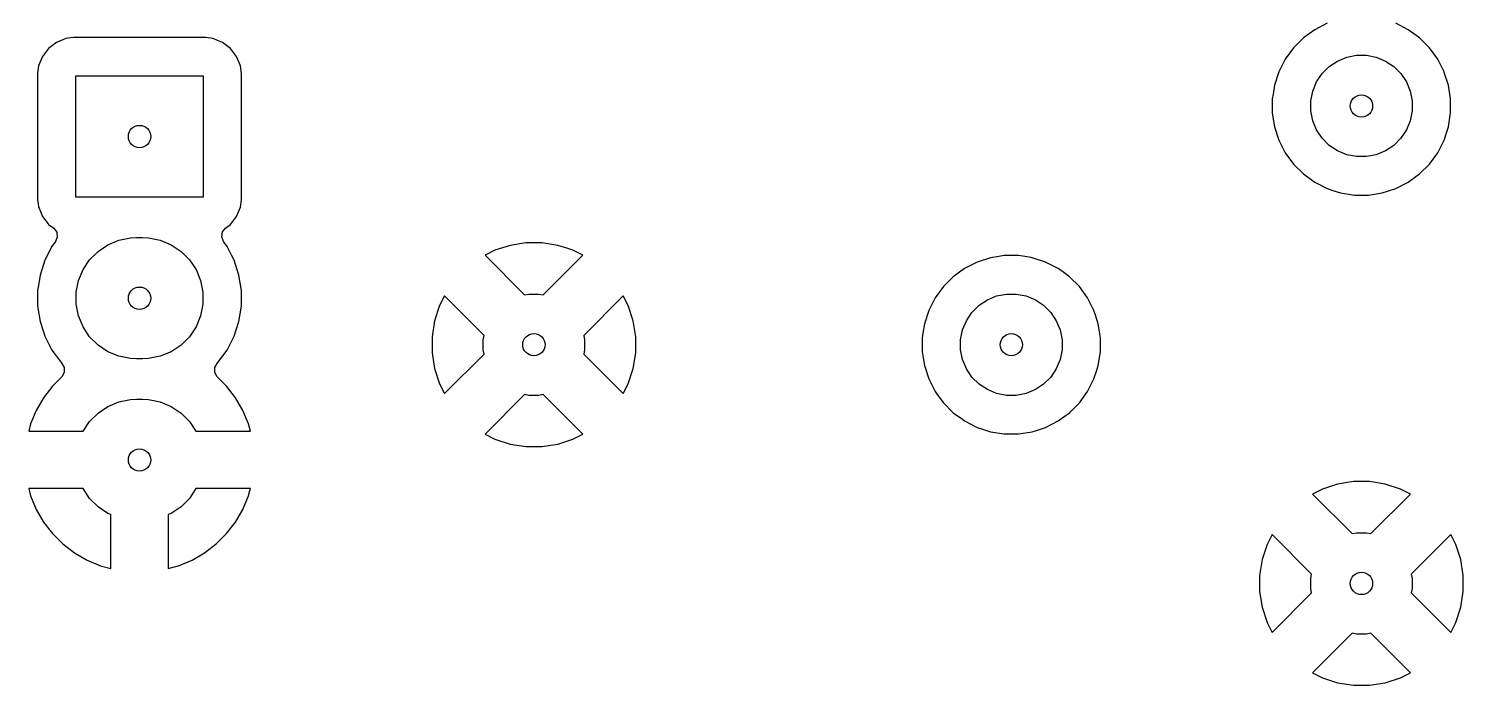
# Model space of a CAD drawing. Extents: x 2.78 to 5.89, y -4.63 to -2.07.
# Drawn here: x 3.498 to 4.385, y -3.783 to -3.377 of the extents above; entities that cross this region are included whole.
import ezdxf

# ---------------------------------------------------------------- set-up
doc = ezdxf.new("R2010")
doc.units = 0
doc.header["$MEASUREMENT"] = 0
doc.layers.add('BLACK', color=7, linetype='CONTINUOUS')

msp = doc.modelspace()

# ---------------------------------------------------------------- linework, layer by layer
at = {"layer": 'BLACK', "linetype": 'CONTINUOUS'}
for p, q in [((4.29328, -3.37769), (4.28626, -3.38279)), ((4.30101, -3.37375), (4.29328, -3.37769)), ((4.29328, -3.37769), (4.29328, -3.37769)), ((4.35108, -3.37769), (4.34334, -3.37375)), ((4.35459, -3.38024), (4.35108, -3.37769)), ((4.35108, -3.37769), (4.35108, -3.37769)), ((4.3581, -3.38279), (4.35459, -3.38024)), ((3.51518, -3.3856), (3.51024, -3.38939)), ((3.52093, -3.38321), (3.51518, -3.3856)), ((3.52555, -3.38261), (3.52093, -3.38321)), ((3.60739, -3.38261), (3.52555, -3.38261)), ((3.61201, -3.38321), (3.60739, -3.38261)), ((3.61462, -3.38429), (3.61201, -3.38321)), ((3.61201, -3.38321), (3.61201, -3.38321)), ((3.61201, -3.38321), (3.61201, -3.38321)), ((3.61201, -3.38321), (3.61201, -3.38321)), ((3.61776, -3.3856), (3.61462, -3.38429)), ((3.6227, -3.38939), (3.61776, -3.3856)), ((3.61776, -3.3856), (3.61776, -3.3856)), ((4.28012, -3.38893), (4.27502, -3.39595)), ((4.28626, -3.38279), (4.28012, -3.38893)), ((4.28012, -3.38893), (4.28012, -3.38893)), ((4.28626, -3.38279), (4.28626, -3.38279)), ((4.36424, -3.38893), (4.3581, -3.38279)), ((4.36934, -3.39595), (4.36424, -3.38893)), ((3.50645, -3.39432), (3.50407, -3.40008)), ((3.51024, -3.38939), (3.50645, -3.39432)), ((3.51024, -3.38939), (3.51024, -3.38939)), ((3.62649, -3.39432), (3.6227, -3.38939)), ((3.62887, -3.40008), (3.62649, -3.39432)), ((4.27502, -3.39595), (4.27108, -3.40368)), ((4.27502, -3.39595), (4.27502, -3.39595)), ((4.3022, -3.4005), (4.30733, -3.39707)), ((4.30733, -3.39707), (4.31304, -3.39471)), ((4.31304, -3.39471), (4.31909, -3.3935)), ((4.31909, -3.3935), (4.32527, -3.3935)), ((4.32527, -3.3935), (4.33132, -3.39471)), ((4.33132, -3.39471), (4.33703, -3.39707)), ((4.33703, -3.39707), (4.34216, -3.4005)), ((4.37328, -3.40368), (4.36934, -3.39595)), ((3.50407, -3.40008), (3.50346, -3.4047)), ((3.50346, -3.4047), (3.50346, -3.4828)), ((3.5271, -3.48125), (3.5271, -3.40625)), ((3.5271, -3.40625), (3.60584, -3.40625)), ((3.60584, -3.40625), (3.60584, -3.48125)), ((3.62948, -3.4047), (3.62887, -3.40008)), ((3.62948, -3.42051), (3.62948, -3.4047)), ((4.27108, -3.40368), (4.2684, -3.41194)), ((4.2944, -3.41), (4.29783, -3.40487)), ((4.29783, -3.40487), (4.3022, -3.4005)), ((4.34216, -3.4005), (4.34653, -3.40487)), ((4.34653, -3.40487), (4.34996, -3.41)), ((4.37361, -3.4047), (4.37328, -3.40368)), ((4.37596, -3.41194), (4.37361, -3.4047)), ((4.2684, -3.41194), (4.26749, -3.41765)), ((4.29083, -3.42176), (4.29204, -3.41571)), ((4.29204, -3.41571), (4.2944, -3.41)), ((4.34996, -3.41), (4.35232, -3.41571)), ((4.35232, -3.41571), (4.35352, -3.42176)), ((4.37732, -3.42051), (4.37596, -3.41194)), ((4.37596, -3.41194), (4.37596, -3.41194)), ((4.37596, -3.41194), (4.37596, -3.41194)), ((3.62948, -3.4828), (3.62948, -3.42051)), ((4.26749, -3.41765), (4.26704, -3.42051)), ((4.26704, -3.42051), (4.26704, -3.42919)), ((4.29083, -3.42794), (4.29083, -3.42176)), ((4.35352, -3.42176), (4.35352, -3.42794)), ((4.37732, -3.42919), (4.37732, -3.42051)), ((4.26704, -3.42919), (4.26764, -3.433)), ((4.26764, -3.433), (4.2684, -3.43776)), ((4.29204, -3.43399), (4.29083, -3.42794)), ((4.35352, -3.42794), (4.35232, -3.43399)), ((4.37596, -3.43776), (4.37732, -3.42919)), ((4.2684, -3.43776), (4.27108, -3.44601)), ((4.2944, -3.4397), (4.29204, -3.43399)), ((4.29783, -3.44483), (4.2944, -3.4397)), ((4.34996, -3.4397), (4.34653, -3.44483)), ((4.35232, -3.43399), (4.34996, -3.4397)), ((4.37328, -3.44601), (4.37493, -3.44093)), ((4.37493, -3.44093), (4.37596, -3.43776)), ((4.37596, -3.43776), (4.37596, -3.43776)), ((4.27108, -3.44601), (4.27502, -3.45375)), ((4.3022, -3.4492), (4.29783, -3.44483)), ((4.30733, -3.45263), (4.3022, -3.4492)), ((4.34216, -3.4492), (4.33703, -3.45263)), ((4.34653, -3.44483), (4.34216, -3.4492)), ((4.36934, -3.45375), (4.37328, -3.44601)), ((4.27502, -3.45375), (4.27502, -3.45375)), ((4.27502, -3.45375), (4.28012, -3.46077)), ((4.31304, -3.45499), (4.30733, -3.45263)), ((4.31909, -3.45619), (4.31304, -3.45499)), ((4.32527, -3.45619), (4.31909, -3.45619)), ((4.33132, -3.45499), (4.32527, -3.45619)), ((4.33703, -3.45263), (4.33132, -3.45499)), ((4.36424, -3.46077), (4.36934, -3.45375)), ((4.28012, -3.46077), (4.28626, -3.46691)), ((4.28626, -3.46691), (4.29189, -3.471)), ((4.35108, -3.47201), (4.3581, -3.46691)), ((4.3581, -3.46691), (4.36424, -3.46077)), ((4.29189, -3.471), (4.29328, -3.47201)), ((4.29328, -3.47201), (4.29328, -3.47201)), ((4.29328, -3.47201), (4.29328, -3.47201)), ((4.29328, -3.47201), (4.30101, -3.47595)), ((4.30101, -3.47595), (4.30444, -3.47706)), ((4.30444, -3.47706), (4.30927, -3.47863)), ((4.33509, -3.47863), (4.33826, -3.4776)), ((4.33826, -3.4776), (4.34334, -3.47595)), ((4.34334, -3.47595), (4.35108, -3.47201)), ((3.50346, -3.4828), (3.50375, -3.48499)), ((3.50375, -3.48499), (3.50407, -3.48742)), ((3.60584, -3.48125), (3.5271, -3.48125)), ((3.62887, -3.48742), (3.62948, -3.4828)), ((4.30927, -3.47863), (4.30927, -3.47863)), ((4.30927, -3.47863), (4.30927, -3.47863)), ((4.30927, -3.47863), (4.31784, -3.47999)), ((4.31784, -3.47999), (4.31784, -3.47999)), ((4.31784, -3.47999), (4.32652, -3.47999)), ((4.32652, -3.47999), (4.33509, -3.47863)), ((4.32652, -3.47999), (4.32652, -3.47999)), ((4.33509, -3.47863), (4.33509, -3.47863)), ((4.33509, -3.47863), (4.33509, -3.47863)), ((3.50407, -3.48742), (3.50433, -3.48806)), ((3.50433, -3.48806), (3.50645, -3.49317)), ((3.50645, -3.49317), (3.50989, -3.49765)), ((3.6227, -3.49811), (3.62649, -3.49317)), ((3.62649, -3.49317), (3.62887, -3.48742)), ((3.50989, -3.49765), (3.51024, -3.49811)), ((3.51024, -3.49811), (3.51337, -3.50051)), ((3.51337, -3.50051), (3.51337, -3.50051)), ((3.51337, -3.50051), (3.51522, -3.50292)), ((3.51522, -3.50292), (3.51562, -3.50593)), ((3.6173, -3.50578), (3.61778, -3.50278)), ((3.61778, -3.50278), (3.61957, -3.50051)), ((3.61957, -3.50051), (3.6227, -3.49811)), ((3.51231, -3.5117), (3.50794, -3.52028)), ((3.51455, -3.50862), (3.51231, -3.5117)), ((3.51231, -3.5117), (3.51231, -3.5117)), ((3.51562, -3.50593), (3.51455, -3.50862)), ((3.54081, -3.51476), (3.54692, -3.51067)), ((3.54692, -3.51067), (3.55371, -3.50786)), ((3.55371, -3.50786), (3.56092, -3.50643)), ((3.56092, -3.50643), (3.5646, -3.50625)), ((3.5646, -3.50625), (3.56834, -3.50625)), ((3.56834, -3.50625), (3.57202, -3.50643)), ((3.57202, -3.50643), (3.57923, -3.50786)), ((3.57923, -3.50786), (3.58602, -3.51067)), ((3.58602, -3.51067), (3.59213, -3.51476)), ((3.61839, -3.50862), (3.6173, -3.50578)), ((3.62063, -3.5117), (3.61839, -3.50862)), ((3.62343, -3.5172), (3.62063, -3.5117)), ((3.79562, -3.51105), (3.78619, -3.51411)), ((3.80541, -3.50949), (3.79562, -3.51105)), ((3.79562, -3.51105), (3.79562, -3.51105)), ((3.81533, -3.50949), (3.80541, -3.50949)), ((3.82512, -3.51105), (3.81533, -3.50949)), ((3.83077, -3.51288), (3.82512, -3.51105)), ((3.82512, -3.51105), (3.82512, -3.51105)), ((3.83455, -3.51411), (3.83077, -3.51288)), ((3.50794, -3.52028), (3.50496, -3.52943)), ((3.50794, -3.52028), (3.50794, -3.52028)), ((3.53153, -3.52607), (3.53561, -3.51996)), ((3.53561, -3.51996), (3.54081, -3.51476)), ((3.59213, -3.51476), (3.59733, -3.51996)), ((3.59733, -3.51996), (3.60141, -3.52607)), ((3.625, -3.52028), (3.62343, -3.5172)), ((3.62798, -3.52943), (3.625, -3.52028)), ((3.78619, -3.51411), (3.78013, -3.5172)), ((3.78013, -3.5172), (3.80461, -3.54167)), ((3.78013, -3.5172), (3.78013, -3.5172)), ((3.78619, -3.51411), (3.78619, -3.51411)), ((3.81613, -3.54167), (3.8406, -3.5172)), ((3.8406, -3.5172), (3.83455, -3.51411)), ((3.83455, -3.51411), (3.83455, -3.51411)), ((4.08448, -3.52139), (4.07674, -3.52533)), ((4.09273, -3.51871), (4.08448, -3.52139)), ((4.09788, -3.51789), (4.09273, -3.51871)), ((4.1013, -3.51735), (4.09788, -3.51789)), ((4.10998, -3.51735), (4.1013, -3.51735)), ((4.1179, -3.5186), (4.10998, -3.51735)), ((4.11855, -3.51871), (4.1179, -3.5186)), ((4.12681, -3.52139), (4.11855, -3.51871)), ((4.13454, -3.52533), (4.12681, -3.52139)), ((3.50496, -3.52943), (3.50394, -3.53587)), ((3.52871, -3.53286), (3.53153, -3.52607)), ((3.60141, -3.52607), (3.60423, -3.53286)), ((3.62948, -3.53893), (3.62798, -3.52943)), ((4.06972, -3.53043), (4.06359, -3.53657)), ((4.07674, -3.52533), (4.06972, -3.53043)), ((4.06972, -3.53043), (4.06972, -3.53043)), ((4.07674, -3.52533), (4.07674, -3.52533)), ((4.13805, -3.52788), (4.13454, -3.52533)), ((4.13454, -3.52533), (4.13454, -3.52533)), ((4.14156, -3.53043), (4.13805, -3.52788)), ((4.1477, -3.53657), (4.14156, -3.53043)), ((3.50394, -3.53587), (3.50346, -3.53893)), ((3.50346, -3.53893), (3.50346, -3.54856)), ((3.52728, -3.54007), (3.52871, -3.53286)), ((3.52728, -3.54742), (3.52728, -3.54007)), ((3.60423, -3.53286), (3.60566, -3.54007)), ((3.60566, -3.54007), (3.60566, -3.54742)), ((3.62948, -3.54856), (3.62948, -3.53893)), ((4.06359, -3.53657), (4.05849, -3.54359)), ((4.06359, -3.53657), (4.06359, -3.53657)), ((4.1528, -3.54359), (4.1477, -3.53657)), ((3.50346, -3.54856), (3.50366, -3.5498)), ((3.52871, -3.55463), (3.52728, -3.54742)), ((3.60566, -3.54742), (3.60423, -3.55463)), ((3.62798, -3.55806), (3.62948, -3.54856)), ((3.75199, -3.54831), (3.74893, -3.55774)), ((3.75508, -3.54225), (3.75199, -3.54831)), ((3.75199, -3.54831), (3.75199, -3.54831)), ((3.77955, -3.56673), (3.75508, -3.54225)), ((3.75508, -3.54225), (3.75508, -3.54225)), ((3.80461, -3.54167), (3.80728, -3.54114)), ((3.80728, -3.54114), (3.81345, -3.54114)), ((3.81345, -3.54114), (3.81613, -3.54167)), ((3.86566, -3.54225), (3.84118, -3.56673)), ((3.86874, -3.54831), (3.86566, -3.54225)), ((3.87181, -3.55774), (3.86874, -3.54831)), ((4.05849, -3.54359), (4.05455, -3.55132)), ((4.05849, -3.54359), (4.05849, -3.54359)), ((4.0813, -3.55251), (4.08566, -3.54814)), ((4.08566, -3.54814), (4.0908, -3.54471)), ((4.0908, -3.54471), (4.0965, -3.54235)), ((4.0965, -3.54235), (4.10256, -3.54114)), ((4.10256, -3.54114), (4.10873, -3.54114)), ((4.10873, -3.54114), (4.11479, -3.54235)), ((4.11479, -3.54235), (4.12049, -3.54471)), ((4.12049, -3.54471), (4.12562, -3.54814)), ((4.12562, -3.54814), (4.12999, -3.55251)), ((4.15674, -3.55132), (4.1528, -3.54359)), ((3.50366, -3.5498), (3.50496, -3.55806)), ((3.53153, -3.56142), (3.52871, -3.55463)), ((3.60423, -3.55463), (3.60141, -3.56142)), ((3.74893, -3.55774), (3.74738, -3.56753)), ((3.74893, -3.55774), (3.74893, -3.55774)), ((3.87336, -3.56753), (3.87181, -3.55774)), ((4.05455, -3.55132), (4.05186, -3.55958)), ((4.0755, -3.56334), (4.07787, -3.55764)), ((4.07787, -3.55764), (4.0813, -3.55251)), ((4.12999, -3.55251), (4.13342, -3.55764)), ((4.13342, -3.55764), (4.13578, -3.56334)), ((4.15765, -3.55413), (4.15674, -3.55132)), ((4.15942, -3.55958), (4.15765, -3.55413)), ((3.50496, -3.55806), (3.50708, -3.56457)), ((3.50708, -3.56457), (3.50794, -3.56722)), ((3.53561, -3.56754), (3.53153, -3.56142)), ((3.60141, -3.56142), (3.59733, -3.56754)), ((3.625, -3.56722), (3.62798, -3.55806)), ((3.77902, -3.5694), (3.77955, -3.56673)), ((3.84118, -3.56673), (3.84171, -3.5694)), ((4.05096, -3.56529), (4.05051, -3.56815)), ((4.05186, -3.55958), (4.05096, -3.56529)), ((4.0743, -3.5694), (4.0755, -3.56334)), ((4.13578, -3.56334), (4.13699, -3.5694)), ((4.16078, -3.56815), (4.15942, -3.55958)), ((4.15942, -3.55958), (4.15942, -3.55958)), ((4.15942, -3.55958), (4.15942, -3.55958)), ((3.50794, -3.56722), (3.50794, -3.56722)), ((3.50794, -3.56722), (3.50794, -3.56722)), ((3.50794, -3.56722), (3.51231, -3.57579)), ((3.54081, -3.57273), (3.53561, -3.56754)), ((3.54692, -3.57682), (3.54081, -3.57273)), ((3.59213, -3.57273), (3.58602, -3.57682)), ((3.59733, -3.56754), (3.59213, -3.57273)), ((3.62063, -3.57579), (3.62484, -3.56753)), ((3.62484, -3.56753), (3.625, -3.56722)), ((3.74738, -3.56753), (3.74738, -3.57744)), ((3.77902, -3.57557), (3.77902, -3.5694)), ((3.77955, -3.57825), (3.77902, -3.57557)), ((3.84171, -3.57557), (3.84118, -3.57825)), ((3.84171, -3.5694), (3.84171, -3.57557)), ((3.87336, -3.56815), (3.87336, -3.56753)), ((3.87336, -3.57744), (3.87336, -3.56815)), ((4.05051, -3.56815), (4.05051, -3.57683)), ((4.0743, -3.57557), (4.0743, -3.5694)), ((4.0755, -3.58163), (4.0743, -3.57557)), ((4.13699, -3.57557), (4.13578, -3.58163)), ((4.13699, -3.5694), (4.13699, -3.57557)), ((4.16078, -3.57683), (4.16078, -3.56815)), ((3.51231, -3.57579), (3.51231, -3.57579)), ((3.51231, -3.57579), (3.51432, -3.57857)), ((3.51432, -3.57857), (3.51796, -3.58358)), ((3.51796, -3.58358), (3.51843, -3.58405)), ((3.51843, -3.58405), (3.51995, -3.58667)), ((3.55371, -3.57963), (3.54692, -3.57682)), ((3.56092, -3.58107), (3.55371, -3.57963)), ((3.5646, -3.58125), (3.56092, -3.58107)), ((3.56834, -3.58125), (3.5646, -3.58125)), ((3.57202, -3.58107), (3.56834, -3.58125)), ((3.57923, -3.57963), (3.57202, -3.58107)), ((3.58602, -3.57682), (3.57923, -3.57963)), ((3.61299, -3.58667), (3.61451, -3.58405)), ((3.61451, -3.58405), (3.61498, -3.58358)), ((3.61498, -3.58358), (3.62063, -3.57579)), ((3.74738, -3.57744), (3.74893, -3.58724)), ((3.75508, -3.60272), (3.77955, -3.57825)), ((3.84118, -3.57825), (3.86566, -3.60272)), ((3.87181, -3.58724), (3.87336, -3.57744)), ((4.05051, -3.57683), (4.05111, -3.58064)), ((4.05111, -3.58064), (4.05186, -3.5854)), ((4.07787, -3.58733), (4.0755, -3.58163)), ((4.13578, -3.58163), (4.13342, -3.58733)), ((4.15942, -3.5854), (4.16078, -3.57683)), ((3.51843, -3.59234), (3.51261, -3.59816)), ((3.51995, -3.58971), (3.51843, -3.59234)), ((3.51995, -3.58667), (3.51995, -3.58971)), ((3.61299, -3.58971), (3.61299, -3.58667)), ((3.61451, -3.59234), (3.61299, -3.58971)), ((3.62033, -3.59816), (3.61451, -3.59234)), ((3.74893, -3.58724), (3.75199, -3.59667)), ((3.86874, -3.59667), (3.87181, -3.58724)), ((3.87181, -3.58724), (3.87181, -3.58724)), ((4.05186, -3.5854), (4.05455, -3.59365)), ((4.0813, -3.59247), (4.07787, -3.58733)), ((4.08566, -3.59683), (4.0813, -3.59247)), ((4.12999, -3.59247), (4.12562, -3.59683)), ((4.13342, -3.58733), (4.12999, -3.59247)), ((4.15674, -3.59365), (4.1585, -3.58824)), ((4.1585, -3.58824), (4.15942, -3.5854)), ((4.15942, -3.5854), (4.15942, -3.5854)), ((3.51261, -3.59816), (3.50711, -3.60533)), ((3.62583, -3.60533), (3.62033, -3.59816)), ((3.75199, -3.59667), (3.75199, -3.59667)), ((3.75199, -3.59667), (3.75508, -3.60272)), ((3.86566, -3.60272), (3.86874, -3.59667)), ((4.05455, -3.59365), (4.05849, -3.60139)), ((4.05849, -3.60139), (4.05849, -3.60139)), ((4.05849, -3.60139), (4.05979, -3.60319)), ((4.0908, -3.60026), (4.08566, -3.59683)), ((4.0965, -3.60263), (4.0908, -3.60026)), ((4.12049, -3.60026), (4.11479, -3.60263)), ((4.12562, -3.59683), (4.12049, -3.60026)), ((4.1477, -3.60841), (4.1528, -3.60139)), ((4.1528, -3.60139), (4.15674, -3.59365)), ((3.50711, -3.60533), (3.50259, -3.61316)), ((3.50711, -3.60533), (3.50711, -3.60533)), ((3.54081, -3.61476), (3.54692, -3.61067)), ((3.54692, -3.61067), (3.55371, -3.60786)), ((3.55371, -3.60786), (3.56092, -3.60643)), ((3.56092, -3.60643), (3.5646, -3.60625)), ((3.5646, -3.60625), (3.56834, -3.60625)), ((3.56834, -3.60625), (3.57202, -3.60643)), ((3.57202, -3.60643), (3.57923, -3.60786)), ((3.57923, -3.60786), (3.58602, -3.61067)), ((3.58602, -3.61067), (3.59213, -3.61476)), ((3.63035, -3.61316), (3.62583, -3.60533)), ((3.62583, -3.60533), (3.62583, -3.60533)), ((3.80461, -3.6033), (3.78013, -3.62778)), ((3.80728, -3.60383), (3.80461, -3.6033)), ((3.81345, -3.60383), (3.80728, -3.60383)), ((3.81613, -3.6033), (3.81345, -3.60383)), ((3.8406, -3.62778), (3.81613, -3.6033)), ((3.86566, -3.60272), (3.86566, -3.60272)), ((4.05979, -3.60319), (4.06359, -3.60841)), ((4.06359, -3.60841), (4.06972, -3.61454)), ((4.10256, -3.60383), (4.0965, -3.60263)), ((4.10873, -3.60383), (4.10256, -3.60383)), ((4.11479, -3.60263), (4.10873, -3.60383)), ((4.14156, -3.61454), (4.1477, -3.60841)), ((3.50259, -3.61316), (3.49913, -3.62152)), ((3.53155, -3.62603), (3.53561, -3.61996)), ((3.53561, -3.61996), (3.54081, -3.61476)), ((3.59213, -3.61476), (3.59733, -3.61996)), ((3.59733, -3.61996), (3.60139, -3.62603)), ((3.63381, -3.62152), (3.63035, -3.61316)), ((4.06972, -3.61454), (4.07535, -3.61863)), ((4.07535, -3.61863), (4.07674, -3.61965)), ((4.07674, -3.61965), (4.07674, -3.61965)), ((4.07674, -3.61965), (4.07674, -3.61965)), ((4.07674, -3.61965), (4.08448, -3.62359)), ((4.12681, -3.62359), (4.13454, -3.61965)), ((4.13454, -3.61965), (4.14156, -3.61454)), ((3.49913, -3.62152), (3.49792, -3.62603)), ((3.49792, -3.62603), (3.53155, -3.62603)), ((3.49792, -3.62603), (3.49792, -3.62603)), ((3.49913, -3.62152), (3.49913, -3.62152)), ((3.60139, -3.62603), (3.63502, -3.62603)), ((3.63502, -3.62603), (3.63381, -3.62152)), ((3.63381, -3.62152), (3.63381, -3.62152)), ((3.63502, -3.62603), (3.63502, -3.62603)), ((3.78013, -3.62778), (3.78013, -3.62778)), ((3.78013, -3.62778), (3.78619, -3.63086)), ((3.83455, -3.63086), (3.8406, -3.62778)), ((3.8406, -3.62778), (3.8406, -3.62778)), ((4.08448, -3.62359), (4.08791, -3.6247)), ((4.08791, -3.6247), (4.09273, -3.62627)), ((4.09273, -3.62627), (4.09273, -3.62627)), ((4.09273, -3.62627), (4.09273, -3.62627)), ((4.09273, -3.62627), (4.1013, -3.62762)), ((4.1013, -3.62762), (4.1013, -3.62762)), ((4.1013, -3.62762), (4.10998, -3.62762)), ((4.10998, -3.62762), (4.11855, -3.62627)), ((4.10998, -3.62762), (4.10998, -3.62762)), ((4.11855, -3.62627), (4.12173, -3.62524)), ((4.11855, -3.62627), (4.11855, -3.62627)), ((4.11855, -3.62627), (4.11855, -3.62627)), ((4.12173, -3.62524), (4.12681, -3.62359)), ((3.78619, -3.63086), (3.79562, -3.63393)), ((3.79562, -3.63393), (3.79562, -3.63393)), ((3.79562, -3.63393), (3.80541, -3.63548)), ((3.80541, -3.63548), (3.81533, -3.63548)), ((3.81533, -3.63548), (3.82512, -3.63393)), ((3.82512, -3.63393), (3.83455, -3.63086)), ((3.82512, -3.63393), (3.82512, -3.63393)), ((3.53155, -3.66146), (3.49792, -3.66146)), ((3.49792, -3.66146), (3.49792, -3.66146)), ((3.49792, -3.66146), (3.49913, -3.66597)), ((3.53561, -3.66754), (3.53155, -3.66146)), ((3.60139, -3.66146), (3.59733, -3.66754)), ((3.63502, -3.66146), (3.60139, -3.66146)), ((3.63412, -3.66483), (3.63502, -3.66146)), ((3.63502, -3.66146), (3.63502, -3.66146)), ((4.298, -3.66175), (4.29194, -3.66483)), ((4.30743, -3.65868), (4.298, -3.66175)), ((4.298, -3.66175), (4.298, -3.66175)), ((4.31722, -3.65713), (4.30743, -3.65868)), ((4.30743, -3.65868), (4.30743, -3.65868)), ((4.32714, -3.65713), (4.31722, -3.65713)), ((4.33693, -3.65868), (4.32714, -3.65713)), ((4.34636, -3.66175), (4.33693, -3.65868)), ((4.33693, -3.65868), (4.33693, -3.65868)), ((4.35242, -3.66483), (4.34636, -3.66175)), ((4.34636, -3.66175), (4.34636, -3.66175)), ((3.49913, -3.66597), (3.49913, -3.66597)), ((3.49913, -3.66597), (3.50259, -3.67433)), ((3.54081, -3.67273), (3.53561, -3.66754)), ((3.54692, -3.67682), (3.54081, -3.67273)), ((3.59213, -3.67273), (3.58602, -3.67682)), ((3.59733, -3.66754), (3.59213, -3.67273)), ((3.63035, -3.67433), (3.63381, -3.66597)), ((3.63381, -3.66597), (3.63398, -3.66535)), ((3.63398, -3.66535), (3.63412, -3.66483)), ((3.63398, -3.66535), (3.63398, -3.66535)), ((4.29194, -3.66483), (4.31642, -3.68931)), ((4.29194, -3.66483), (4.29194, -3.66483)), ((4.32794, -3.68931), (4.35242, -3.66483)), ((3.50259, -3.67433), (3.50711, -3.68216)), ((3.54875, -3.67758), (3.54692, -3.67682)), ((3.54875, -3.71093), (3.54875, -3.67758)), ((3.58602, -3.67682), (3.58419, -3.67758)), ((3.58419, -3.67758), (3.58419, -3.71093)), ((3.62583, -3.68216), (3.63035, -3.67433)), ((3.50711, -3.68216), (3.50711, -3.68216)), ((3.50711, -3.68216), (3.51261, -3.68934)), ((3.51261, -3.68934), (3.51901, -3.69573)), ((3.61393, -3.69573), (3.62033, -3.68934)), ((3.62033, -3.68934), (3.62583, -3.68216)), ((3.62583, -3.68216), (3.62583, -3.68216)), ((4.26689, -3.68989), (4.2638, -3.69594)), ((4.29137, -3.71437), (4.26689, -3.68989)), ((4.26689, -3.68989), (4.26689, -3.68989)), ((4.31642, -3.68931), (4.31909, -3.68878)), ((4.31909, -3.68878), (4.32527, -3.68878)), ((4.32527, -3.68878), (4.32794, -3.68931)), ((4.37747, -3.68989), (4.35299, -3.71437)), ((4.38056, -3.69594), (4.37747, -3.68989)), ((3.51901, -3.69573), (3.52619, -3.70124)), ((3.60675, -3.70124), (3.61393, -3.69573)), ((4.2638, -3.69594), (4.26074, -3.70537)), ((4.2638, -3.69594), (4.2638, -3.69594)), ((4.38362, -3.70537), (4.38056, -3.69594)), ((3.52619, -3.70124), (3.52619, -3.70124)), ((3.52619, -3.70124), (3.53402, -3.70576)), ((3.53402, -3.70576), (3.54237, -3.70922)), ((3.59057, -3.70922), (3.59892, -3.70576)), ((3.59892, -3.70576), (3.60675, -3.70124)), ((3.60675, -3.70124), (3.60675, -3.70124)), ((4.26074, -3.70537), (4.25919, -3.71517)), ((4.26074, -3.70537), (4.26074, -3.70537)), ((4.38517, -3.71517), (4.38362, -3.70537)), ((3.54237, -3.70922), (3.54875, -3.71093)), ((3.54875, -3.71093), (3.54875, -3.71093)), ((3.54875, -3.71093), (3.54875, -3.71093)), ((3.58419, -3.71093), (3.59038, -3.70927)), ((3.59038, -3.70927), (3.59057, -3.70922)), ((3.59038, -3.70927), (3.59038, -3.70927)), ((3.59057, -3.70922), (3.59057, -3.70922)), ((4.25919, -3.71517), (4.25919, -3.72508)), ((4.29083, -3.71704), (4.29137, -3.71437)), ((4.29083, -3.72321), (4.29083, -3.71704)), ((4.35299, -3.71437), (4.35352, -3.71704)), ((4.35352, -3.71704), (4.35352, -3.72321)), ((4.38517, -3.72508), (4.38517, -3.71517)), ((4.25919, -3.72508), (4.26074, -3.73488)), ((4.26689, -3.75036), (4.29137, -3.72588)), ((4.29137, -3.72588), (4.29083, -3.72321)), ((4.35352, -3.72321), (4.35299, -3.72588)), ((4.35299, -3.72588), (4.37747, -3.75036)), ((4.38362, -3.73488), (4.38517, -3.72508)), ((4.26074, -3.73488), (4.2638, -3.74431)), ((4.38056, -3.74431), (4.38362, -3.73488)), ((4.38362, -3.73488), (4.38362, -3.73488)), ((4.2638, -3.74431), (4.2638, -3.74431)), ((4.2638, -3.74431), (4.26689, -3.75036)), ((4.31642, -3.75094), (4.29194, -3.77542)), ((4.31909, -3.75147), (4.31642, -3.75094)), ((4.32527, -3.75147), (4.31909, -3.75147)), ((4.32794, -3.75094), (4.32527, -3.75147)), ((4.35242, -3.77542), (4.32794, -3.75094)), ((4.37747, -3.75036), (4.38056, -3.74431)), ((4.37747, -3.75036), (4.37747, -3.75036)), ((4.29194, -3.77542), (4.298, -3.7785)), ((4.29194, -3.77542), (4.29194, -3.77542)), ((4.298, -3.7785), (4.30743, -3.78157)), ((4.33693, -3.78157), (4.34636, -3.7785)), ((4.34636, -3.7785), (4.35242, -3.77542)), ((4.35242, -3.77542), (4.35242, -3.77542)), ((4.30743, -3.78157), (4.30743, -3.78157)), ((4.30743, -3.78157), (4.31722, -3.78312)), ((4.31722, -3.78312), (4.32714, -3.78312)), ((4.32714, -3.78312), (4.33693, -3.78157)), ((4.33693, -3.78157), (4.33693, -3.78157))]:
    msp.add_line(p, q, dxfattribs=at)
at = {"layer": 'BLACK'}
for centre in [(4.32218, -3.42485), (4.32218, -3.42485), (3.56647, -3.44375), (3.56647, -3.44375), (3.56647, -3.54375), (3.56647, -3.54375), (3.81037, -3.57249), (3.81037, -3.57249), (4.10564, -3.57249), (4.10564, -3.57249), (3.56647, -3.64375), (3.56647, -3.64375), (4.32218, -3.72012), (4.32218, -3.72012)]:
    msp.add_circle(centre, 0.00689, dxfattribs=at)
at = {"layer": 'WHITE'}
for centre in [(4.32218, -3.42485), (3.56647, -3.44375), (3.56647, -3.54375), (3.81037, -3.57249), (4.10564, -3.57249), (3.56647, -3.64375), (4.32218, -3.72012)]:
    msp.add_circle(centre, 0.00689, dxfattribs=at)

doc.saveas('drawing.dxf')
